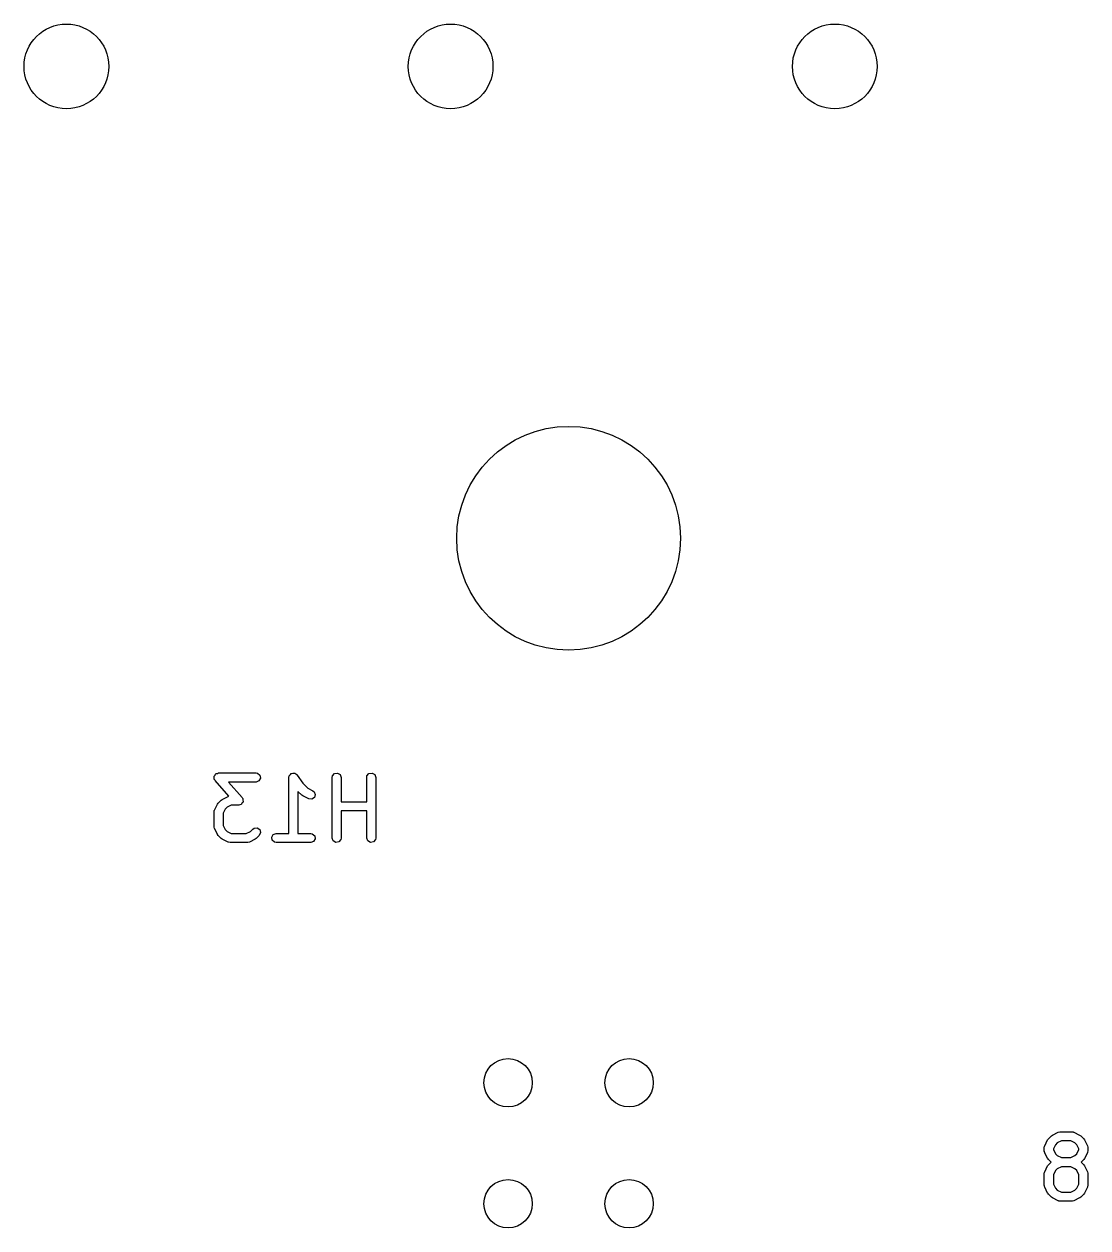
# Model space of a CAD drawing. Extents: x 0.81 to 7.45, y -5.15 to -0.81.
# Drawn here: x 0.827 to 1.519, y -5.134 to -4.35 of the extents above; entities that cross this region are included whole.
import ezdxf

# ---------------------------------------------------------------- set-up
doc = ezdxf.new("R2010")
doc.units = 0
doc.header["$MEASUREMENT"] = 0
doc.layers.add('BLACK', color=7, linetype='CONTINUOUS')

msp = doc.modelspace()

# ---------------------------------------------------------------- linework, layer by layer
at = {"layer": 'BLACK', "linetype": 'CONTINUOUS'}
for p, q in [((0.95041, -4.84023), (0.95053, -4.84002)), ((0.95055, -4.84101), (0.95041, -4.84023)), ((0.95052, -4.83979), (0.95102, -4.83917)), ((0.95053, -4.84002), (0.95052, -4.83979)), ((0.95057, -4.84181), (0.95055, -4.84101)), ((0.95074, -4.8421), (0.95057, -4.84181)), ((0.95102, -4.83917), (0.95142, -4.83848)), ((0.95142, -4.83848), (0.95164, -4.8384)), ((0.95164, -4.8384), (0.95179, -4.83821)), ((0.95179, -4.83821), (0.95257, -4.83806)), ((0.95257, -4.83806), (0.95332, -4.83779)), ((0.95332, -4.83779), (0.97769, -4.83779)), ((0.97769, -4.83779), (0.9787, -4.83797)), ((0.9787, -4.83797), (0.98025, -4.83926)), ((0.9806, -4.84125), (0.97959, -4.843)), ((0.98025, -4.83926), (0.9806, -4.84125)), ((0.99911, -4.84074), (0.99929, -4.83973)), ((0.99911, -4.87716), (0.99911, -4.84074)), ((0.99929, -4.83973), (0.9994, -4.8396)), ((0.9994, -4.8396), (0.99942, -4.83943)), ((0.99942, -4.83943), (1.00003, -4.83884)), ((1.00003, -4.83884), (1.00059, -4.83818)), ((1.00059, -4.83818), (1.00075, -4.83815)), ((1.00075, -4.83815), (1.00088, -4.83804)), ((1.00088, -4.83804), (1.00173, -4.83798)), ((1.00173, -4.83798), (1.00257, -4.83783)), ((1.00257, -4.83783), (1.00272, -4.83792)), ((1.00272, -4.83792), (1.00289, -4.83791)), ((1.00289, -4.83791), (1.00358, -4.83841)), ((1.00358, -4.83841), (1.00432, -4.83884)), ((1.00432, -4.83884), (1.00438, -4.839)), ((1.00438, -4.839), (1.00452, -4.8391)), ((1.00452, -4.8391), (1.00811, -4.84448)), ((1.02723, -4.84074), (1.02741, -4.83973)), ((1.02723, -4.88011), (1.02723, -4.84074)), ((1.02741, -4.83973), (1.02871, -4.83818)), ((1.02871, -4.83818), (1.0307, -4.83783)), ((1.0307, -4.83783), (1.03245, -4.83884)), ((1.03245, -4.83884), (1.03314, -4.84074)), ((1.03314, -4.84074), (1.03314, -4.85654)), ((1.04973, -4.84074), (1.04991, -4.83973)), ((1.04973, -4.85654), (1.04973, -4.84074)), ((1.04991, -4.83973), (1.0512, -4.83818)), ((1.0512, -4.83818), (1.05319, -4.83783)), ((1.05319, -4.83783), (1.05494, -4.83884)), ((1.05494, -4.83884), (1.05563, -4.84074)), ((1.05563, -4.84074), (1.05563, -4.88011)), ((0.95076, -4.84222), (0.95074, -4.8421)), ((0.95087, -4.84231), (0.95076, -4.84222)), ((0.9511, -4.84269), (0.95087, -4.84231)), ((0.96006, -4.85293), (0.9511, -4.84269)), ((0.97769, -4.84369), (0.95983, -4.84369)), ((0.95983, -4.84369), (0.96866, -4.85379)), ((0.97959, -4.843), (0.97769, -4.84369)), ((1.00811, -4.84448), (1.01131, -4.84769)), ((1.01131, -4.84769), (1.01463, -4.84935)), ((1.01463, -4.84935), (1.01545, -4.84996)), ((0.95255, -4.85817), (0.95308, -4.85746)), ((0.95308, -4.85746), (0.95311, -4.8574)), ((0.95311, -4.8574), (0.95498, -4.85553)), ((0.95498, -4.85553), (0.9557, -4.85502)), ((0.9557, -4.85502), (0.95575, -4.85497)), ((0.95575, -4.85497), (0.9595, -4.8531)), ((0.9595, -4.8531), (0.96006, -4.85293)), ((0.96874, -4.85731), (0.96834, -4.858)), ((0.96866, -4.85379), (0.96889, -4.85417)), ((0.96924, -4.85669), (0.96874, -4.85731)), ((0.96889, -4.85417), (0.969, -4.85426)), ((0.969, -4.85426), (0.96902, -4.85438)), ((0.96902, -4.85438), (0.96919, -4.85467)), ((0.96919, -4.85467), (0.96921, -4.85547)), ((0.96921, -4.85547), (0.96935, -4.85625)), ((0.96935, -4.85625), (0.96923, -4.85646)), ((0.96923, -4.85646), (0.96924, -4.85669)), ((1.00747, -4.8522), (1.00501, -4.84974)), ((1.00501, -4.84974), (1.00501, -4.87716)), ((1.00753, -4.85223), (1.00747, -4.8522)), ((1.00824, -4.85276), (1.00753, -4.85223)), ((1.01199, -4.85463), (1.00824, -4.85276)), ((1.014, -4.85486), (1.01199, -4.85463)), ((1.01568, -4.85375), (1.014, -4.85486)), ((1.01545, -4.84996), (1.01626, -4.85181)), ((1.01626, -4.85181), (1.01568, -4.85375)), ((1.03314, -4.85654), (1.04973, -4.85654)), ((0.95037, -4.86324), (0.95054, -4.86223)), ((0.95037, -4.87261), (0.95037, -4.86324)), ((0.95054, -4.86223), (0.95066, -4.86209)), ((0.95066, -4.86209), (0.95068, -4.86192)), ((0.95068, -4.86192), (0.95255, -4.85817)), ((0.95762, -4.86124), (0.95627, -4.86394)), ((0.95627, -4.86394), (0.95627, -4.87191)), ((0.95882, -4.86004), (0.95762, -4.86124)), ((0.96151, -4.85869), (0.95882, -4.86004)), ((0.96644, -4.85869), (0.96151, -4.85869)), ((0.96719, -4.85842), (0.96644, -4.85869)), ((0.96797, -4.85827), (0.96719, -4.85842)), ((0.96812, -4.85808), (0.96797, -4.85827)), ((0.96834, -4.858), (0.96812, -4.85808)), ((1.04973, -4.86244), (1.03314, -4.86244)), ((1.03314, -4.86244), (1.03314, -4.88011)), ((1.04973, -4.88011), (1.04973, -4.86244)), ((0.95043, -4.87278), (0.95037, -4.87261)), ((0.95038, -4.87295), (0.95043, -4.87278)), ((0.95068, -4.87393), (0.95038, -4.87295)), ((0.95627, -4.87191), (0.95762, -4.87461)), ((0.95255, -4.87768), (0.95068, -4.87393)), ((0.9526, -4.87773), (0.95255, -4.87768)), ((0.95311, -4.87845), (0.9526, -4.87773)), ((0.95498, -4.88032), (0.95311, -4.87845)), ((0.95504, -4.88035), (0.95498, -4.88032)), ((0.95575, -4.88088), (0.95504, -4.88035)), ((0.9595, -4.88275), (0.95575, -4.88088)), ((0.95762, -4.87461), (0.95882, -4.87581)), ((0.95882, -4.87581), (0.96151, -4.87716)), ((0.96151, -4.87716), (0.97137, -4.87716)), ((0.97137, -4.87716), (0.97407, -4.87581)), ((0.97714, -4.88088), (0.97339, -4.88275)), ((0.97407, -4.87581), (0.9756, -4.87427)), ((0.9756, -4.87427), (0.97644, -4.87369)), ((0.97644, -4.87369), (0.97845, -4.87351)), ((0.97718, -4.88083), (0.97714, -4.88088)), ((0.9779, -4.88032), (0.97718, -4.88083)), ((0.97978, -4.87845), (0.9779, -4.88032)), ((0.97845, -4.87351), (0.98011, -4.87467)), ((0.98063, -4.87662), (0.97978, -4.87845)), ((0.98011, -4.87467), (0.98063, -4.87662)), ((0.98791, -4.8796), (0.98892, -4.87785)), ((0.98826, -4.88159), (0.98791, -4.8796)), ((0.98892, -4.87785), (0.99081, -4.87716)), ((0.99081, -4.87716), (0.99911, -4.87716)), ((1.00501, -4.87716), (1.01331, -4.87716)), ((1.01331, -4.87716), (1.01432, -4.87734)), ((1.01432, -4.87734), (1.01587, -4.87863)), ((1.01622, -4.88062), (1.01521, -4.88237)), ((1.01587, -4.87863), (1.01622, -4.88062)), ((1.02792, -4.88201), (1.02723, -4.88011)), ((1.03314, -4.88011), (1.03296, -4.88112)), ((1.05042, -4.88201), (1.04973, -4.88011)), ((1.05563, -4.88011), (1.05546, -4.88112)), ((0.95967, -4.88277), (0.9595, -4.88275)), ((0.95981, -4.88289), (0.95967, -4.88277)), ((0.96082, -4.88306), (0.95981, -4.88289)), ((0.97207, -4.88306), (0.96082, -4.88306)), ((0.97223, -4.883), (0.97207, -4.88306)), ((0.9724, -4.88304), (0.97223, -4.883)), ((0.97339, -4.88275), (0.9724, -4.88304)), ((0.9898, -4.88289), (0.98826, -4.88159)), ((0.99081, -4.88306), (0.9898, -4.88289)), ((1.01331, -4.88306), (0.99081, -4.88306)), ((1.01521, -4.88237), (1.01331, -4.88306)), ((1.02967, -4.88302), (1.02792, -4.88201)), ((1.03166, -4.88267), (1.02967, -4.88302)), ((1.03296, -4.88112), (1.03166, -4.88267)), ((1.05217, -4.88302), (1.05042, -4.88201)), ((1.05416, -4.88267), (1.05217, -4.88302)), ((1.05546, -4.88112), (1.05416, -4.88267)), ((1.49095, -5.08038), (1.49282, -5.07663)), ((1.49282, -5.07663), (1.49335, -5.07593)), ((1.49335, -5.07593), (1.49338, -5.07587)), ((1.49338, -5.07587), (1.49525, -5.07399)), ((1.49525, -5.07399), (1.49597, -5.07349)), ((1.49597, -5.07349), (1.49602, -5.07344)), ((1.49602, -5.07344), (1.49977, -5.07156)), ((1.49977, -5.07156), (1.50075, -5.07127)), ((1.50075, -5.07127), (1.50092, -5.07131)), ((1.50092, -5.07131), (1.50109, -5.07125)), ((1.50109, -5.07125), (1.50859, -5.07125)), ((1.50859, -5.07125), (1.5096, -5.07143)), ((1.5096, -5.07143), (1.50973, -5.07154)), ((1.50973, -5.07154), (1.50991, -5.07156)), ((1.50991, -5.07156), (1.51366, -5.07344)), ((1.51366, -5.07344), (1.51437, -5.07397)), ((1.51437, -5.07397), (1.51442, -5.07399)), ((1.51442, -5.07399), (1.5163, -5.07587)), ((1.5163, -5.07587), (1.5168, -5.07659)), ((1.5168, -5.07659), (1.51685, -5.07663)), ((1.51685, -5.07663), (1.51873, -5.08038)), ((1.49064, -5.0817), (1.49081, -5.08069)), ((1.49064, -5.08358), (1.49064, -5.0817)), ((1.4907, -5.08375), (1.49064, -5.08358)), ((1.49065, -5.08392), (1.4907, -5.08375)), ((1.49095, -5.0849), (1.49065, -5.08392)), ((1.49081, -5.08069), (1.49093, -5.08056)), ((1.49093, -5.08056), (1.49095, -5.08038)), ((1.49789, -5.0797), (1.49654, -5.0824)), ((1.49654, -5.0824), (1.49654, -5.08288)), ((1.49654, -5.08288), (1.49789, -5.08558)), ((1.49909, -5.07851), (1.49789, -5.0797)), ((1.50178, -5.07716), (1.49909, -5.07851)), ((1.50789, -5.07716), (1.50178, -5.07716)), ((1.51059, -5.07851), (1.50789, -5.07716)), ((1.51178, -5.0797), (1.51059, -5.07851)), ((1.51313, -5.0824), (1.51178, -5.0797)), ((1.51178, -5.08558), (1.51313, -5.08288)), ((1.51313, -5.08288), (1.51313, -5.0824)), ((1.51873, -5.08038), (1.51902, -5.08137)), ((1.51886, -5.08459), (1.51875, -5.08472)), ((1.51904, -5.08358), (1.51886, -5.08459)), ((1.51902, -5.08137), (1.51898, -5.08154)), ((1.51898, -5.08154), (1.51904, -5.0817)), ((1.51904, -5.0817), (1.51904, -5.08358)), ((1.49282, -5.08865), (1.49095, -5.0849)), ((1.49287, -5.08869), (1.49282, -5.08865)), ((1.49338, -5.08942), (1.49287, -5.08869)), ((1.49504, -5.09108), (1.49338, -5.08942)), ((1.49338, -5.09274), (1.49504, -5.09108)), ((1.49789, -5.08558), (1.49909, -5.08678)), ((1.49909, -5.08678), (1.50178, -5.08813)), ((1.50178, -5.08813), (1.50789, -5.08813)), ((1.50789, -5.08813), (1.51059, -5.08678)), ((1.51059, -5.08678), (1.51178, -5.08558)), ((1.5163, -5.08942), (1.51464, -5.09108)), ((1.51464, -5.09108), (1.5163, -5.09274)), ((1.51633, -5.08936), (1.5163, -5.08942)), ((1.51685, -5.08865), (1.51633, -5.08936)), ((1.51873, -5.0849), (1.51685, -5.08865)), ((1.51875, -5.08472), (1.51873, -5.0849)), ((1.49064, -5.09858), (1.49081, -5.09757)), ((1.49064, -5.10608), (1.49064, -5.09858)), ((1.49081, -5.09757), (1.49093, -5.09743)), ((1.49093, -5.09743), (1.49095, -5.09726)), ((1.49095, -5.09726), (1.49282, -5.09351)), ((1.49282, -5.09351), (1.49335, -5.0928)), ((1.49335, -5.0928), (1.49338, -5.09274)), ((1.49789, -5.09658), (1.49654, -5.09927)), ((1.49654, -5.09927), (1.49654, -5.10538)), ((1.49909, -5.09538), (1.49789, -5.09658)), ((1.50178, -5.09403), (1.49909, -5.09538)), ((1.50789, -5.09403), (1.50178, -5.09403)), ((1.51059, -5.09538), (1.50789, -5.09403)), ((1.51178, -5.09658), (1.51059, -5.09538)), ((1.51313, -5.09927), (1.51178, -5.09658)), ((1.51313, -5.10538), (1.51313, -5.09927)), ((1.5163, -5.09274), (1.5168, -5.09346)), ((1.5168, -5.09346), (1.51685, -5.09351)), ((1.51685, -5.09351), (1.51873, -5.09726)), ((1.51873, -5.09726), (1.51902, -5.09824)), ((1.51902, -5.09824), (1.51898, -5.09841)), ((1.51898, -5.09841), (1.51904, -5.09858)), ((1.51904, -5.09858), (1.51904, -5.10608)), ((1.4907, -5.10624), (1.49064, -5.10608)), ((1.49065, -5.10641), (1.4907, -5.10624)), ((1.49095, -5.1074), (1.49065, -5.10641)), ((1.49282, -5.11115), (1.49095, -5.1074)), ((1.49654, -5.10538), (1.49789, -5.10808)), ((1.49789, -5.10808), (1.49909, -5.10927)), ((1.51059, -5.10927), (1.51178, -5.10808)), ((1.51178, -5.10808), (1.51313, -5.10538)), ((1.51873, -5.1074), (1.51685, -5.11115)), ((1.51875, -5.10722), (1.51873, -5.1074)), ((1.51886, -5.10709), (1.51875, -5.10722)), ((1.51904, -5.10608), (1.51886, -5.10709)), ((1.49287, -5.11119), (1.49282, -5.11115)), ((1.49338, -5.11191), (1.49287, -5.11119)), ((1.49525, -5.11379), (1.49338, -5.11191)), ((1.49531, -5.11382), (1.49525, -5.11379)), ((1.49602, -5.11434), (1.49531, -5.11382)), ((1.49977, -5.11622), (1.49602, -5.11434)), ((1.49909, -5.10927), (1.50178, -5.11062)), ((1.50178, -5.11062), (1.50789, -5.11062)), ((1.50789, -5.11062), (1.51059, -5.10927)), ((1.51366, -5.11434), (1.50991, -5.11622)), ((1.5137, -5.1143), (1.51366, -5.11434)), ((1.51442, -5.11379), (1.5137, -5.1143)), ((1.5163, -5.11191), (1.51442, -5.11379)), ((1.51633, -5.11186), (1.5163, -5.11191)), ((1.51685, -5.11115), (1.51633, -5.11186)), ((1.49994, -5.11624), (1.49977, -5.11622)), ((1.50008, -5.11635), (1.49994, -5.11624)), ((1.50109, -5.11653), (1.50008, -5.11635)), ((1.50859, -5.11653), (1.50109, -5.11653)), ((1.50875, -5.11647), (1.50859, -5.11653)), ((1.50892, -5.11651), (1.50875, -5.11647)), ((1.50991, -5.11622), (1.50892, -5.11651))]:
    msp.add_line(p, q, dxfattribs=at)
at = {"layer": 'BLACK'}
for centre, radius in [((0.85433, -4.37795), 0.02756), ((1.10433, -4.37795), 0.02756), ((1.35433, -4.37795), 0.02756), ((1.1811, -4.68504), 0.07283), ((1.14173, -5.03937), 0.01575), ((1.22047, -5.03937), 0.01575), ((1.14173, -5.11811), 0.01575), ((1.22047, -5.11811), 0.01575)]:
    msp.add_circle(centre, radius, dxfattribs=at)

doc.saveas('drawing.dxf')
